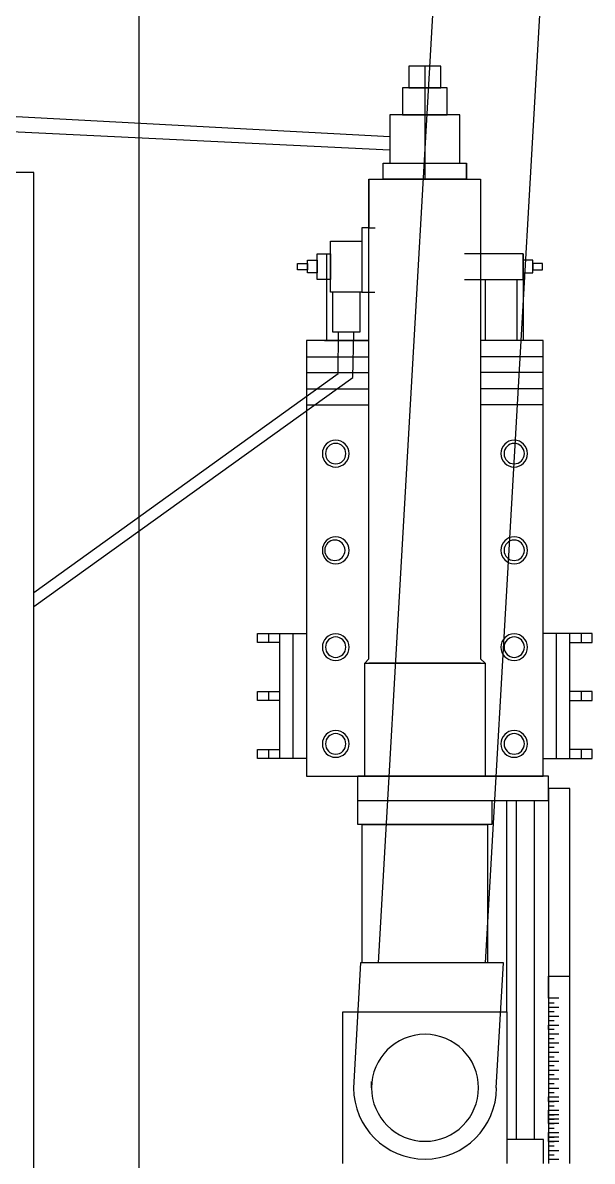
# Model space of a CAD drawing. Header units: inches. Extents: x 23291 to 181956, y 9161 to 51408.
# Drawn here: x 46529 to 47231, y 31913 to 33317 of the extents above; entities that cross this region are included whole.
import ezdxf

# ---------------------------------------------------------------- set-up
doc = ezdxf.new("R2010")
doc.units = ezdxf.units.IN
doc.header["$MEASUREMENT"] = 0
doc.layers.add('PDF9_Geometry', color=7, linetype='Continuous')
doc.layers.add('wl 2', color=3, linetype='Continuous')

# ---------------------------------------------------------------- blocks, each defined once
blk = doc.blocks.new('2')
at = {"layer": 'PDF9_Geometry', "lineweight": 25}
for p, q in [((28.9714, 31.8245), (29.0354, 32.9435)), ((29.0914, 31.8245), (29.1554, 32.9435)), ((29.0052, 32.8295), (29.0052, 32.8053)), ((29.0413, 32.8295), (29.0052, 32.8295)), ((29.0234, 32.8295), (29.0234, 32.7029)), ((29.0413, 32.8053), (29.0413, 32.8295)), ((28.0002, 32.8033), (28.9842, 32.751)), ((29.0482, 32.8053), (28.9984, 32.8053)), ((28.9984, 32.8053), (28.9984, 32.7752)), ((29.0052, 32.8053), (29.0234, 32.8053)), ((29.0234, 32.8053), (29.0413, 32.8053)), ((29.0482, 32.7752), (29.0482, 32.8053)), ((28.0232, 32.7823), (28.9842, 32.736)), ((29.0624, 32.7752), (28.9842, 32.7752)), ((28.9842, 32.7752), (28.9842, 32.7209)), ((28.9984, 32.7752), (29.0234, 32.7752)), ((29.0234, 32.7752), (29.0482, 32.7752)), ((29.0624, 32.7209), (29.0624, 32.7752)), ((28.5852, 32.7103), (28.0232, 32.7103)), ((28.5852, 30.4683), (28.5852, 32.7103)), ((28.9765, 32.7029), (28.9765, 32.7209)), ((28.9765, 32.7209), (29.0701, 32.7209)), ((28.9842, 32.7209), (29.0234, 32.7209)), ((29.0234, 32.7209), (29.0624, 32.7209)), ((29.0701, 32.7209), (29.0701, 32.7029)), ((29.0701, 32.7029), (29.0701, 32.7209)), ((28.9607, 32.1653), (28.9607, 32.7029)), ((28.9607, 32.7029), (29.0858, 32.7029)), ((28.9607, 32.7029), (28.9607, 32.6486)), ((29.0234, 32.7029), (28.9765, 32.7029)), ((29.0701, 32.7029), (29.0234, 32.7029)), ((29.0234, 32.7029), (29.0701, 32.7029)), ((29.0858, 32.7029), (29.0858, 32.1653)), ((28.9607, 32.6486), (28.9528, 32.6486)), ((28.9528, 32.6486), (28.9528, 32.5763)), ((28.9528, 32.6486), (28.9528, 32.6336)), ((28.9607, 32.6486), (28.9676, 32.6486)), ((28.9178, 32.5763), (28.9178, 32.6336)), ((28.9178, 32.6336), (28.9528, 32.6336)), ((28.9528, 32.6336), (28.9528, 32.5763)), ((28.8808, 32.6085), (28.8919, 32.6085)), ((28.8808, 32.6015), (28.8808, 32.6085)), ((28.8919, 32.6121), (28.9025, 32.6121)), ((28.8919, 32.5979), (28.8919, 32.6121)), ((28.8919, 32.6085), (28.8919, 32.6051)), ((28.9025, 32.6192), (28.9178, 32.6192)), ((28.9025, 32.5907), (28.9025, 32.6192)), ((28.9025, 32.6121), (28.9025, 32.6051)), ((28.9131, 32.6192), (28.9131, 32.522)), ((28.9178, 32.6192), (28.9178, 32.6051)), ((29.1335, 32.6192), (29.0677, 32.6192)), ((29.1335, 32.5907), (29.1335, 32.6192)), ((29.1335, 32.6192), (29.1335, 32.522)), ((29.1441, 32.6121), (29.1335, 32.6121)), ((29.1335, 32.6121), (29.1335, 32.6051)), ((29.1441, 32.5979), (29.1441, 32.6121)), ((29.1552, 32.6085), (29.1441, 32.6085)), ((29.1441, 32.6085), (29.1441, 32.6051)), ((29.1552, 32.6015), (29.1552, 32.6085)), ((28.8919, 32.6015), (28.8808, 32.6015)), ((28.8919, 32.6051), (28.8919, 32.6015)), ((28.9025, 32.5979), (28.8919, 32.5979)), ((28.9025, 32.6051), (28.9025, 32.5979)), ((28.9178, 32.6051), (28.9178, 32.5907)), ((29.1335, 32.6051), (29.1335, 32.5979)), ((29.1335, 32.5979), (29.1441, 32.5979)), ((29.1441, 32.6051), (29.1441, 32.6015)), ((29.1441, 32.6015), (29.1552, 32.6015)), ((28.9178, 32.5907), (28.9025, 32.5907)), ((29.0677, 32.5907), (29.1335, 32.5907)), ((29.0914, 32.522), (29.0914, 32.5907)), ((29.1264, 32.5907), (29.1264, 32.522)), ((28.9528, 32.5763), (28.9178, 32.5763)), ((28.9202, 32.5316), (28.9202, 32.5763)), ((28.9503, 32.5763), (28.9503, 32.5316)), ((28.9528, 32.5763), (28.9607, 32.5763)), ((28.9607, 32.5763), (28.9672, 32.5763)), ((28.9503, 32.5316), (28.9202, 32.5316)), ((28.9262, 32.4853), (28.9266, 32.5316)), ((28.9428, 32.4807), (28.9439, 32.5316)), ((28.9109, 32.522), (28.8908, 32.522)), ((28.8908, 32.522), (28.8908, 32.0337)), ((28.9109, 32.522), (28.9607, 32.522)), ((28.9607, 32.522), (28.9109, 32.522)), ((28.9202, 32.522), (28.9552, 32.522)), ((29.1359, 32.522), (29.0858, 32.522)), ((29.1264, 32.522), (29.0914, 32.522)), ((29.1558, 32.522), (29.1359, 32.522)), ((29.1558, 32.0337), (29.1558, 32.522)), ((28.8908, 32.504), (28.9607, 32.504)), ((29.1558, 32.504), (29.0858, 32.504)), ((28.5852, 32.2397), (28.9262, 32.4853)), ((28.5852, 32.2241), (28.9428, 32.4807)), ((28.8908, 32.4861), (28.9607, 32.4861)), ((29.1558, 32.4861), (29.0858, 32.4861)), ((28.8908, 32.4681), (28.9607, 32.4681)), ((29.1558, 32.4681), (29.0858, 32.4681)), ((28.8908, 32.4501), (28.9607, 32.4501)), ((29.1558, 32.4501), (29.0858, 32.4501)), ((28.8359, 32.1836), (28.8359, 32.1936)), ((28.8359, 32.1936), (28.8609, 32.1936)), ((28.8483, 32.1936), (28.8483, 32.1836)), ((28.8609, 32.0537), (28.8609, 32.1936)), ((28.8609, 32.1936), (28.8908, 32.1936)), ((28.8757, 32.0537), (28.8757, 32.1936)), ((29.1857, 32.1936), (29.1558, 32.1936)), ((29.1709, 32.0537), (29.1709, 32.1936)), ((29.1857, 32.0537), (29.1857, 32.1936)), ((29.2107, 32.1936), (29.1857, 32.1936)), ((29.1983, 32.1936), (29.1983, 32.1836)), ((29.2107, 32.1836), (29.2107, 32.1936)), ((28.8609, 32.1836), (28.8359, 32.1836)), ((29.1857, 32.1836), (29.2107, 32.1836)), ((28.9559, 32.1603), (28.9607, 32.1653)), ((29.0858, 32.1653), (29.0907, 32.1603)), ((28.9559, 32.0337), (28.9559, 32.1603)), ((28.9559, 32.1603), (29.0234, 32.1603)), ((29.0858, 32.1603), (28.9607, 32.1603)), ((29.0234, 32.1603), (29.0907, 32.1603)), ((29.0907, 32.1603), (29.0907, 32.0337)), ((28.8359, 32.1187), (28.8359, 32.1287)), ((28.8359, 32.1287), (28.8609, 32.1287)), ((28.8483, 32.1287), (28.8483, 32.1187)), ((29.2107, 32.1287), (29.1857, 32.1287)), ((29.1983, 32.1287), (29.1983, 32.1187)), ((29.2107, 32.1187), (29.2107, 32.1287)), ((28.8609, 32.1187), (28.8359, 32.1187)), ((29.1857, 32.1187), (29.2107, 32.1187)), ((28.8359, 32.0537), (28.8359, 32.0636)), ((28.8359, 32.0636), (28.8609, 32.0636)), ((28.8483, 32.0636), (28.8483, 32.0537)), ((29.2107, 32.0636), (29.1857, 32.0636)), ((29.1983, 32.0636), (29.1983, 32.0537)), ((29.2107, 32.0537), (29.2107, 32.0636)), ((28.8609, 32.0537), (28.8359, 32.0537)), ((28.8908, 32.0537), (28.8609, 32.0537)), ((29.1558, 32.0537), (29.1857, 32.0537)), ((29.1857, 32.0537), (29.2107, 32.0537)), ((28.8908, 32.0337), (28.9559, 32.0337)), ((28.9483, 31.9794), (28.9483, 32.0337)), ((28.9483, 32.0337), (29.0234, 32.0337)), ((29.1618, 32.0337), (28.9483, 32.0337)), ((29.0234, 32.0337), (29.0983, 32.0337)), ((29.0858, 32.0337), (29.1359, 32.0337)), ((29.0983, 32.0337), (29.1558, 32.0337)), ((29.1558, 32.0337), (29.1153, 32.0337)), ((29.1456, 32.0337), (29.1357, 32.0337)), ((29.1357, 32.0337), (29.1558, 32.0337)), ((29.1618, 32.0065), (29.1618, 32.0337)), ((29.1857, 32.0201), (29.1618, 32.0201)), ((29.1618, 32.0201), (29.1618, 31.5995)), ((29.1857, 31.5995), (29.1857, 32.0201)), ((28.9483, 32.0065), (29.1618, 32.0065)), ((29.0983, 32.0065), (29.0983, 31.9794)), ((29.1153, 31.7696), (29.1153, 32.0065)), ((29.1255, 32.0065), (29.1255, 31.6266)), ((29.1456, 32.0065), (29.1456, 31.6266)), ((29.0983, 31.9794), (28.9483, 31.9794)), ((28.9532, 31.8245), (28.9532, 31.9794)), ((28.9532, 31.9794), (29.0234, 31.9794)), ((29.0234, 31.9794), (29.0934, 31.9794)), ((29.0934, 31.9794), (29.0934, 31.8245)), ((28.9512, 31.8245), (28.9432, 31.6845)), ((29.0234, 31.8245), (28.9512, 31.8245)), ((29.1113, 31.8245), (29.0234, 31.8245)), ((29.1033, 31.6845), (29.1113, 31.8245)), ((29.1618, 31.8047), (29.1618, 31.8097)), ((29.1618, 31.8097), (29.1857, 31.8097)), ((29.1618, 31.7997), (29.1618, 31.8047)), ((29.1618, 31.7947), (29.1618, 31.7997)), ((29.1618, 31.7897), (29.1618, 31.7947)), ((29.1618, 31.7847), (29.1618, 31.7897)), ((29.1733, 31.7847), (29.1618, 31.7847)), ((29.1618, 31.7847), (29.1618, 31.7797)), ((29.1618, 31.7797), (29.1682, 31.7797)), ((29.1618, 31.7797), (29.1618, 31.7748)), ((28.9313, 31.5995), (28.9313, 31.7696)), ((28.9313, 31.7696), (28.9481, 31.7696)), ((28.9481, 31.7696), (29.1082, 31.7696)), ((29.1082, 31.7696), (29.1153, 31.7696)), ((29.1153, 31.7696), (29.1153, 31.5995)), ((29.1618, 31.7748), (29.1733, 31.7748)), ((29.1618, 31.7698), (29.1682, 31.7698)), ((29.1618, 31.7648), (29.1733, 31.7648)), ((29.1618, 31.7598), (29.1682, 31.7598)), ((29.1618, 31.7498), (29.1618, 31.7548)), ((29.1618, 31.7548), (29.1733, 31.7548)), ((29.1682, 31.7498), (29.1618, 31.7498)), ((29.1618, 31.7498), (29.1618, 31.7448)), ((29.1618, 31.7448), (29.1733, 31.7448)), ((29.1618, 31.7448), (29.1618, 31.7398)), ((29.1618, 31.7398), (29.1682, 31.7398)), ((29.1618, 31.7398), (29.1618, 31.7348)), ((29.1618, 31.7348), (29.1733, 31.7348)), ((29.1618, 31.7348), (29.1618, 31.7298)), ((29.1618, 31.7298), (29.1682, 31.7298)), ((29.1618, 31.7292), (29.1618, 31.7242)), ((29.1618, 31.7242), (29.1733, 31.7242)), ((29.1618, 31.7242), (29.1618, 31.7193)), ((29.1618, 31.7193), (29.1682, 31.7193)), ((29.1618, 31.7193), (29.1618, 31.7143)), ((29.1618, 31.7143), (29.1733, 31.7143)), ((29.1618, 31.7143), (29.1618, 31.7093)), ((29.1618, 31.7093), (29.1682, 31.7093)), ((29.1618, 31.7093), (29.1618, 31.7043)), ((29.1618, 31.7043), (29.1733, 31.7043)), ((29.1618, 31.7043), (29.1618, 31.6993)), ((28.9634, 31.6845), (28.9636, 31.6913)), ((29.1618, 31.6993), (29.1682, 31.6993)), ((29.1618, 31.6993), (29.1618, 31.6943)), ((29.1618, 31.6943), (29.1733, 31.6943)), ((29.1618, 31.6943), (29.1618, 31.6891)), ((29.1618, 31.6891), (29.1682, 31.6891)), ((29.1618, 31.6891), (29.1618, 31.6841)), ((29.1618, 31.6841), (29.1733, 31.6841)), ((29.1618, 31.6841), (29.1618, 31.6791)), ((29.1618, 31.6791), (29.1682, 31.6791)), ((29.1618, 31.6791), (29.1618, 31.6741)), ((29.1618, 31.6741), (29.1733, 31.6741)), ((29.1618, 31.6691), (29.1618, 31.6741)), ((29.1618, 31.6741), (29.1618, 31.6691)), ((29.1733, 31.6691), (29.1618, 31.6691)), ((29.1618, 31.6691), (29.1682, 31.6691)), ((29.1618, 31.6691), (29.1618, 31.6641)), ((29.1618, 31.6641), (29.1682, 31.6641)), ((29.1618, 31.6641), (29.1618, 31.6592)), ((29.1618, 31.6592), (29.1733, 31.6592)), ((29.1618, 31.6542), (29.1618, 31.6592)), ((29.1618, 31.6592), (29.1618, 31.6542)), ((29.1733, 31.6542), (29.1618, 31.6542)), ((29.1618, 31.6542), (29.1682, 31.6542)), ((29.1618, 31.6492), (29.1618, 31.6542)), ((29.1618, 31.6542), (29.1618, 31.6492)), ((29.1733, 31.6492), (29.1618, 31.6492)), ((29.1618, 31.6492), (29.1682, 31.6492)), ((29.1618, 31.6442), (29.1618, 31.6492)), ((29.1618, 31.6492), (29.1618, 31.6442)), ((29.1733, 31.6442), (29.1618, 31.6442)), ((29.1618, 31.6442), (29.1682, 31.6442)), ((29.1618, 31.6442), (29.1618, 31.6392)), ((29.1618, 31.6392), (29.1682, 31.6392)), ((29.1618, 31.6392), (29.1618, 31.6342)), ((29.1359, 31.6266), (29.1153, 31.6266)), ((29.1563, 31.6266), (29.1359, 31.6266)), ((29.1563, 31.5995), (29.1563, 31.6266)), ((29.1618, 31.6342), (29.1733, 31.6342)), ((29.1618, 31.6292), (29.1618, 31.6342)), ((29.1618, 31.6342), (29.1618, 31.6292)), ((29.1733, 31.6292), (29.1618, 31.6292)), ((29.1618, 31.6292), (29.1682, 31.6292)), ((29.1618, 31.6242), (29.1618, 31.6292)), ((29.1618, 31.6292), (29.1618, 31.6242)), ((29.1733, 31.6242), (29.1618, 31.6242)), ((29.1618, 31.6242), (29.1682, 31.6242)), ((29.1618, 31.6242), (29.1618, 31.6192)), ((29.1618, 31.6192), (29.1682, 31.6192)), ((29.1618, 31.6192), (29.1618, 31.6142)), ((29.1618, 31.6142), (29.1733, 31.6142)), ((29.1618, 31.6142), (29.1618, 31.6092)), ((29.1618, 31.6092), (29.1682, 31.6092)), ((29.1618, 31.6092), (29.1618, 31.6043)), ((29.1618, 31.6043), (29.1733, 31.6043))]:
    blk.add_line(p, q, dxfattribs=at)
for points in [[(28.9234, 32.4104), (28.9152, 32.4104), (28.9085, 32.4037), (28.9085, 32.3953)], [(28.9234, 32.4068), (28.9171, 32.4068), (28.912, 32.4017), (28.912, 32.3953)], [(28.9384, 32.3953), (28.9384, 32.4037), (28.9317, 32.4104), (28.9234, 32.4104)], [(28.9348, 32.3953), (28.9348, 32.4017), (28.9297, 32.4068), (28.9234, 32.4068)], [(29.1234, 32.4104), (29.1151, 32.4104), (29.1084, 32.4037), (29.1084, 32.3953)], [(29.1234, 32.4068), (29.1171, 32.4068), (29.112, 32.4017), (29.112, 32.3953)], [(29.1383, 32.3953), (29.1383, 32.4037), (29.1316, 32.4104), (29.1234, 32.4104)], [(29.1348, 32.3953), (29.1348, 32.4017), (29.1297, 32.4068), (29.1234, 32.4068)], [(28.9085, 32.3953), (28.9085, 32.387), (28.9152, 32.3803), (28.9234, 32.3803)], [(28.912, 32.3953), (28.912, 32.389), (28.9171, 32.3839), (28.9234, 32.3839)], [(28.9234, 32.3803), (28.9317, 32.3803), (28.9384, 32.387), (28.9384, 32.3953)], [(28.9234, 32.3839), (28.9297, 32.3839), (28.9348, 32.389), (28.9348, 32.3953)], [(29.1084, 32.3953), (29.1084, 32.387), (29.1151, 32.3803), (29.1234, 32.3803)], [(29.112, 32.3953), (29.112, 32.389), (29.1171, 32.3839), (29.1234, 32.3839)], [(29.1234, 32.3803), (29.1316, 32.3803), (29.1383, 32.387), (29.1383, 32.3953)], [(29.1234, 32.3839), (29.1297, 32.3839), (29.1348, 32.389), (29.1348, 32.3953)], [(28.9234, 32.302), (28.9152, 32.302), (28.9085, 32.2953), (28.9085, 32.2869)], [(28.9384, 32.2869), (28.9384, 32.2953), (28.9317, 32.302), (28.9234, 32.302)], [(29.1234, 32.302), (29.1151, 32.302), (29.1084, 32.2953), (29.1084, 32.2869)], [(29.1383, 32.2869), (29.1383, 32.2953), (29.1316, 32.302), (29.1234, 32.302)], [(28.9225, 32.2984), (28.9162, 32.2984), (28.9111, 32.2933), (28.9111, 32.2869)], [(28.9339, 32.2869), (28.9339, 32.2933), (28.9288, 32.2984), (28.9225, 32.2984)], [(29.1234, 32.2984), (29.1171, 32.2984), (29.112, 32.2933), (29.112, 32.2869)], [(29.1348, 32.2869), (29.1348, 32.2933), (29.1297, 32.2984), (29.1234, 32.2984)], [(28.9085, 32.2869), (28.9085, 32.2786), (28.9152, 32.2719), (28.9234, 32.2719)], [(28.9111, 32.2869), (28.9111, 32.2806), (28.9162, 32.2755), (28.9225, 32.2755)], [(28.9225, 32.2755), (28.9288, 32.2755), (28.9339, 32.2806), (28.9339, 32.2869)], [(28.9234, 32.2719), (28.9317, 32.2719), (28.9384, 32.2786), (28.9384, 32.2869)], [(29.1084, 32.2869), (29.1084, 32.2786), (29.1151, 32.2719), (29.1234, 32.2719)], [(29.112, 32.2869), (29.112, 32.2806), (29.1171, 32.2755), (29.1234, 32.2755)], [(29.1234, 32.2719), (29.1316, 32.2719), (29.1383, 32.2786), (29.1383, 32.2869)], [(29.1234, 32.2755), (29.1297, 32.2755), (29.1348, 32.2806), (29.1348, 32.2869)], [(28.9234, 32.1934), (28.9152, 32.1934), (28.9085, 32.1867), (28.9085, 32.1783)], [(28.9234, 32.1898), (28.9171, 32.1898), (28.912, 32.1847), (28.912, 32.1783)], [(28.9384, 32.1783), (28.9384, 32.1867), (28.9317, 32.1934), (28.9234, 32.1934)], [(28.9348, 32.1783), (28.9348, 32.1847), (28.9297, 32.1898), (28.9234, 32.1898)], [(29.1234, 32.1934), (29.1151, 32.1934), (29.1084, 32.1867), (29.1084, 32.1783)], [(29.1234, 32.1898), (29.1171, 32.1898), (29.112, 32.1847), (29.112, 32.1783)], [(29.1383, 32.1783), (29.1383, 32.1867), (29.1316, 32.1934), (29.1234, 32.1934)], [(29.1348, 32.1783), (29.1348, 32.1847), (29.1297, 32.1898), (29.1234, 32.1898)], [(28.9085, 32.1783), (28.9085, 32.17), (28.9152, 32.1633), (28.9234, 32.1633)], [(28.912, 32.1783), (28.912, 32.172), (28.9171, 32.1669), (28.9234, 32.1669)], [(28.9234, 32.1633), (28.9317, 32.1633), (28.9384, 32.17), (28.9384, 32.1783)], [(28.9234, 32.1669), (28.9297, 32.1669), (28.9348, 32.172), (28.9348, 32.1783)], [(29.1084, 32.1783), (29.1084, 32.17), (29.1151, 32.1633), (29.1234, 32.1633)], [(29.112, 32.1783), (29.112, 32.172), (29.1171, 32.1669), (29.1234, 32.1669)], [(29.1234, 32.1633), (29.1316, 32.1633), (29.1383, 32.17), (29.1383, 32.1783)], [(29.1234, 32.1669), (29.1297, 32.1669), (29.1348, 32.172), (29.1348, 32.1783)], [(28.9234, 32.085), (28.9152, 32.085), (28.9085, 32.0782), (28.9085, 32.0699)], [(28.9384, 32.0699), (28.9384, 32.0782), (28.9317, 32.085), (28.9234, 32.085)], [(29.1234, 32.085), (29.1151, 32.085), (29.1084, 32.0782), (29.1084, 32.0699)], [(29.1383, 32.0699), (29.1383, 32.0782), (29.1316, 32.085), (29.1234, 32.085)], [(28.9234, 32.0814), (28.9171, 32.0814), (28.912, 32.0763), (28.912, 32.0699)], [(28.9348, 32.0699), (28.9348, 32.0763), (28.9297, 32.0814), (28.9234, 32.0814)], [(29.1234, 32.0814), (29.1171, 32.0814), (29.112, 32.0763), (29.112, 32.0699)], [(29.1348, 32.0699), (29.1348, 32.0763), (29.1297, 32.0814), (29.1234, 32.0814)], [(28.9085, 32.0699), (28.9085, 32.0616), (28.9152, 32.0549), (28.9234, 32.0549)], [(28.912, 32.0699), (28.912, 32.0636), (28.9171, 32.0584), (28.9234, 32.0584)], [(28.9234, 32.0549), (28.9317, 32.0549), (28.9384, 32.0616), (28.9384, 32.0699)], [(28.9234, 32.0584), (28.9297, 32.0584), (28.9348, 32.0636), (28.9348, 32.0699)], [(29.1084, 32.0699), (29.1084, 32.0616), (29.1151, 32.0549), (29.1234, 32.0549)], [(29.112, 32.0699), (29.112, 32.0636), (29.1171, 32.0584), (29.1234, 32.0584)], [(29.1234, 32.0549), (29.1316, 32.0549), (29.1383, 32.0616), (29.1383, 32.0699)], [(29.1234, 32.0584), (29.1297, 32.0584), (29.1348, 32.0636), (29.1348, 32.0699)], [(29.0235, 31.7444), (28.9904, 31.7444), (28.9636, 31.7175), (28.9636, 31.6844)], [(29.0834, 31.6844), (29.0834, 31.7175), (29.0566, 31.7444), (29.0235, 31.7444)], [(28.9435, 31.6844), (28.9435, 31.6403), (28.9793, 31.6045), (29.0235, 31.6045)], [(28.9636, 31.6844), (28.9636, 31.6513), (28.9904, 31.6244), (29.0235, 31.6244)], [(29.0235, 31.6045), (29.0677, 31.6045), (29.1036, 31.6403), (29.1036, 31.6844)], [(29.0235, 31.6244), (29.0566, 31.6244), (29.0834, 31.6513), (29.0834, 31.6844)]]:
    blk.add_open_spline(points, degree=3, dxfattribs=at)
at = {"layer": 'wl 2', "color": 253, "linetype": 'ByBlock', "true_color": 0x9898cc}
blk.add_line((28.7032, 30.1153), (28.7032, 33.0836), dxfattribs=at)

msp = doc.modelspace()

# ---------------------------------------------------------------- block references
at = {"xscale": 1100, "yscale": 1100, "zscale": 1100}
msp.add_blockref('2', (15099, -2849.4), dxfattribs=at)

doc.saveas('drawing.dxf')
